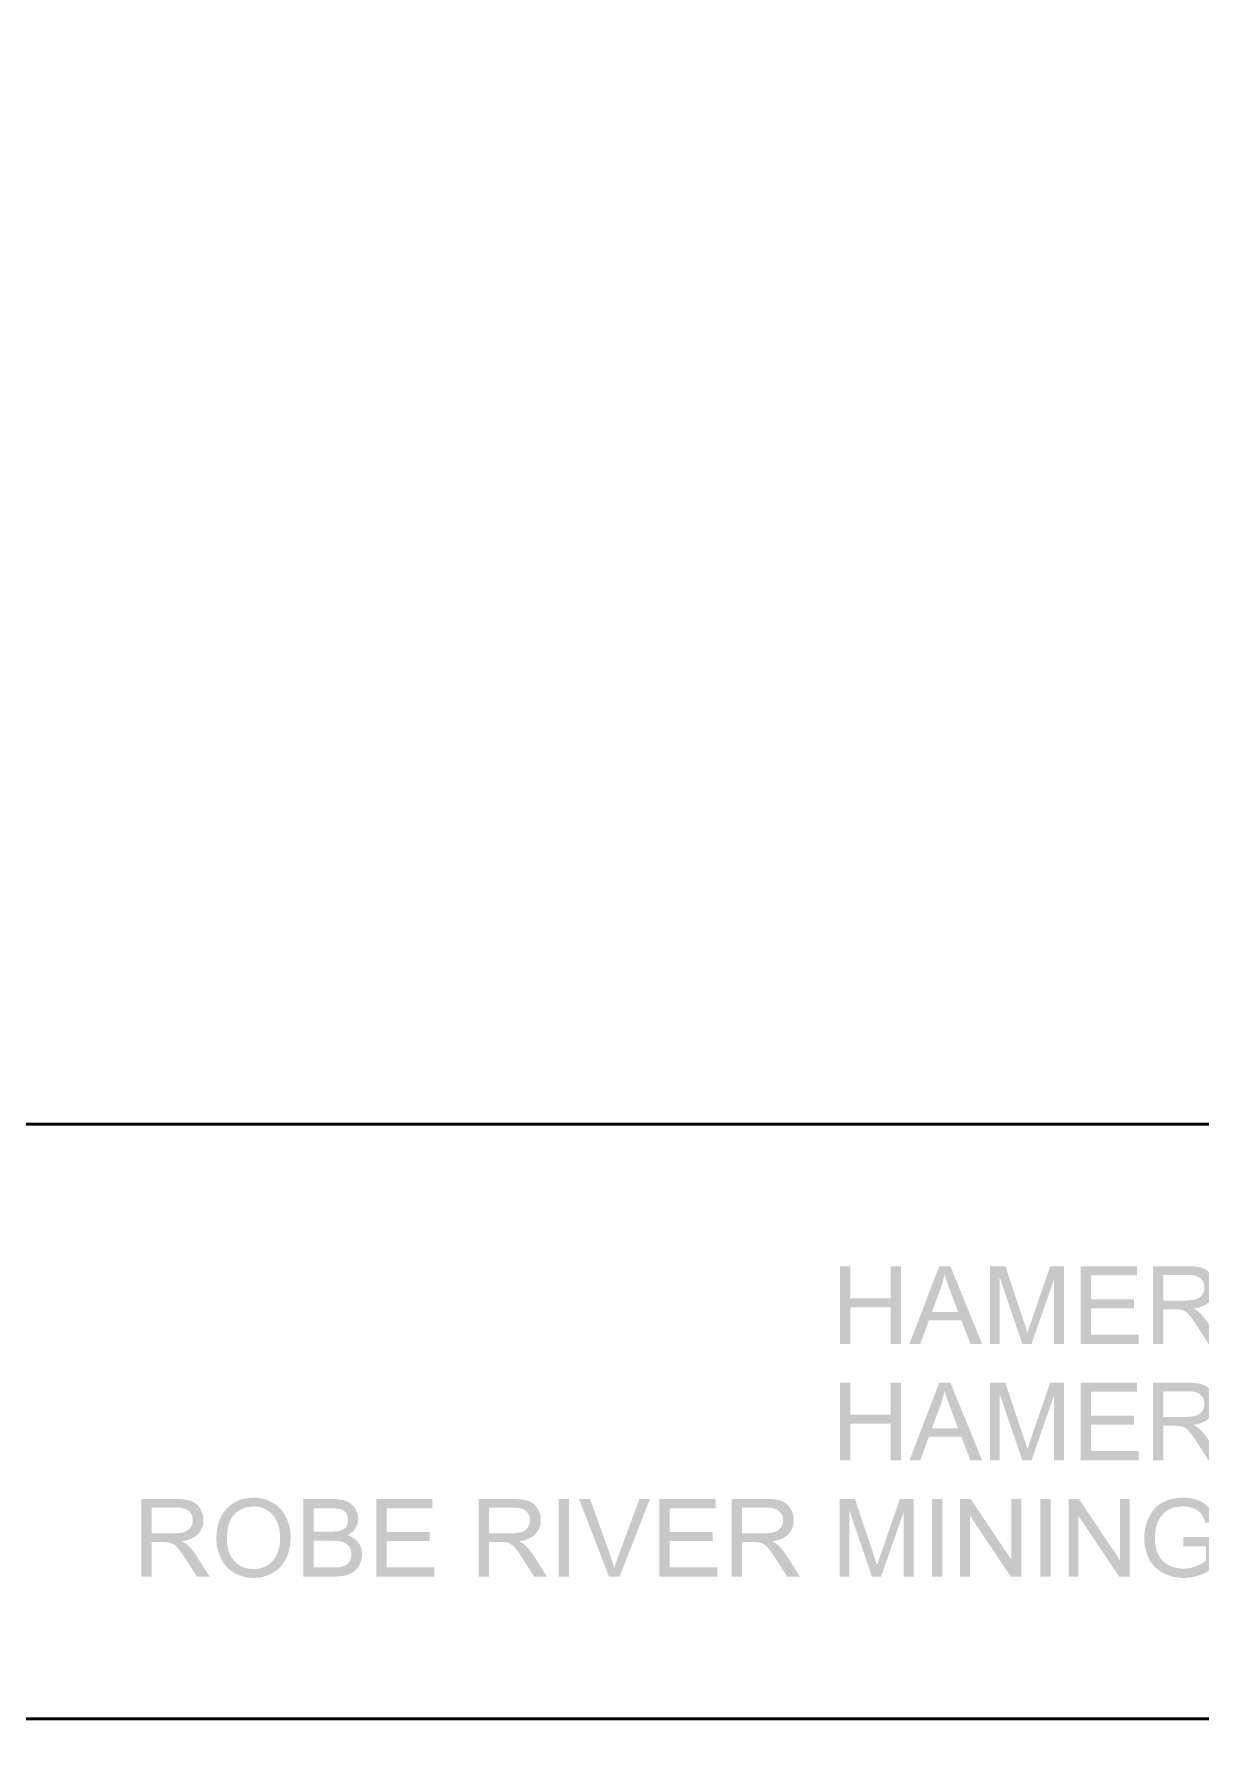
# Paper-space layout 'B1' of a CAD drawing. Header units: millimetres. Extents: x 0 to 1000, y 0 to 707.
# Drawn here: x 842.95 to 876.79, y 36.88 to 86.61 of the extents above; entities that cross this region are included whole.
import ezdxf
from ezdxf.enums import TextEntityAlignment as Align

# ---------------------------------------------------------------- set-up
doc = ezdxf.new("R2010")
doc.units = ezdxf.units.MM
doc.header["$MEASUREMENT"] = 0
doc.layers.add('G_Border', color=7, linetype='Continuous', lineweight=18)
doc.styles.add('Style-ISO3098B', font='ISO3098B.shx')

# ---------------------------------------------------------------- blocks, each defined once
blk = doc.blocks.new('*U4')
at = {"layer": 'G_Border', "linetype": 'Continuous', "lineweight": 25}
h = blk.add_hatch(color=230, dxfattribs=at)
edge = h.paths.add_edge_path()
edge.add_spline(control_points=[(-30.242, -0.126), (-30.127, -0.126), (-30.077, -0.137)], knot_values=[0, 0, 0, 1, 1, 1], degree=2, periodic=0)
edge.add_spline(control_points=[(-30.077, -0.137), (-30.008, -0.154), (-29.941, -0.197)], knot_values=[0, 0, 0, 1, 1, 1], degree=2, periodic=0)
edge.add_spline(control_points=[(-29.941, -0.197), (-29.874, -0.241), (-29.79, -0.348)], knot_values=[0, 0, 0, 1, 1, 1], degree=2, periodic=0)
edge.add_spline(control_points=[(-29.79, -0.348), (-29.705, -0.455), (-29.575, -0.658)], knot_values=[0, 0, 0, 1, 1, 1], degree=2, periodic=0)
edge.add_line((-29.575, -0.658), (-29.277, -1.126))
edge.add_line((-29.277, -1.126), (-28.905, -1.126))
edge.add_line((-28.905, -1.126), (-29.295, -0.514))
edge.add_spline(control_points=[(-29.295, -0.514), (-29.411, -0.334), (-29.541, -0.214)], knot_values=[0, 0, 0, 1, 1, 1], degree=2, periodic=0)
edge.add_spline(control_points=[(-29.541, -0.214), (-29.603, -0.159), (-29.721, -0.102)], knot_values=[0, 0, 0, 1, 1, 1], degree=2, periodic=0)
edge.add_spline(control_points=[(-29.721, -0.102), (-29.397, -0.058), (-29.242, 0.106)], knot_values=[0, 0, 0, 1, 1, 1], degree=2, periodic=0)
edge.add_spline(control_points=[(-29.242, 0.106), (-29.087, 0.27), (-29.087, 0.51)], knot_values=[0, 0, 0, 1, 1, 1], degree=2, periodic=0)
edge.add_spline(control_points=[(-29.087, 0.51), (-29.087, 0.696), (-29.181, 0.849)], knot_values=[0, 0, 0, 1, 1, 1], degree=2, periodic=0)
edge.add_spline(control_points=[(-29.181, 0.849), (-29.274, 1.003), (-29.431, 1.063)], knot_values=[0, 0, 0, 1, 1, 1], degree=2, periodic=0)
edge.add_spline(control_points=[(-29.431, 1.063), (-29.587, 1.124), (-29.888, 1.124)], knot_values=[0, 0, 0, 1, 1, 1], degree=2, periodic=0)
edge.add_line((-29.888, 1.124), (-30.886, 1.124))
edge.add_line((-30.886, 1.124), (-30.886, -1.126))
edge.add_line((-30.886, -1.126), (-30.588, -1.126))
edge.add_line((-30.588, -1.126), (-30.588, -0.126))
edge.add_line((-30.588, -0.126), (-30.242, -0.126))
edge = h.paths.add_edge_path(flags=16)
edge.add_spline(control_points=[(-29.876, 0.875), (-29.626, 0.875), (-29.51, 0.772)], knot_values=[0, 0, 0, 1, 1, 1], degree=2, periodic=0)
edge.add_spline(control_points=[(-29.51, 0.772), (-29.394, 0.669), (-29.394, 0.51)], knot_values=[0, 0, 0, 1, 1, 1], degree=2, periodic=0)
edge.add_spline(control_points=[(-29.394, 0.51), (-29.394, 0.401), (-29.454, 0.308)], knot_values=[0, 0, 0, 1, 1, 1], degree=2, periodic=0)
edge.add_spline(control_points=[(-29.454, 0.308), (-29.514, 0.215), (-29.629, 0.173)], knot_values=[0, 0, 0, 1, 1, 1], degree=2, periodic=0)
edge.add_spline(control_points=[(-29.629, 0.173), (-29.744, 0.131), (-29.948, 0.131)], knot_values=[0, 0, 0, 1, 1, 1], degree=2, periodic=0)
edge.add_line((-29.948, 0.131), (-30.588, 0.131))
edge.add_line((-30.588, 0.131), (-30.588, 0.875))
edge.add_line((-30.588, 0.875), (-29.876, 0.875))
h = blk.add_hatch(color=230, dxfattribs=at)
edge = h.paths.add_edge_path()
edge.add_spline(control_points=[(-28.71, -0.03), (-28.71, -0.326), (-28.581, -0.592)], knot_values=[0, 0, 0, 1, 1, 1], degree=2, periodic=0)
edge.add_spline(control_points=[(-28.581, -0.592), (-28.452, -0.857), (-28.202, -1.011)], knot_values=[0, 0, 0, 1, 1, 1], degree=2, periodic=0)
edge.add_spline(control_points=[(-28.202, -1.011), (-27.951, -1.164), (-27.634, -1.164)], knot_values=[0, 0, 0, 1, 1, 1], degree=2, periodic=0)
edge.add_spline(control_points=[(-27.634, -1.164), (-27.34, -1.164), (-27.087, -1.025)], knot_values=[0, 0, 0, 1, 1, 1], degree=2, periodic=0)
edge.add_spline(control_points=[(-27.087, -1.025), (-26.834, -0.886), (-26.696, -0.616)], knot_values=[0, 0, 0, 1, 1, 1], degree=2, periodic=0)
edge.add_spline(control_points=[(-26.696, -0.616), (-26.558, -0.346), (-26.558, -0.004)], knot_values=[0, 0, 0, 1, 1, 1], degree=2, periodic=0)
edge.add_spline(control_points=[(-26.558, -0.004), (-26.558, 0.333), (-26.689, 0.599)], knot_values=[0, 0, 0, 1, 1, 1], degree=2, periodic=0)
edge.add_spline(control_points=[(-26.689, 0.599), (-26.82, 0.866), (-27.07, 1.014)], knot_values=[0, 0, 0, 1, 1, 1], degree=2, periodic=0)
edge.add_spline(control_points=[(-27.07, 1.014), (-27.32, 1.163), (-27.632, 1.163)], knot_values=[0, 0, 0, 1, 1, 1], degree=2, periodic=0)
edge.add_spline(control_points=[(-27.632, 1.163), (-28.108, 1.163), (-28.409, 0.846)], knot_values=[0, 0, 0, 1, 1, 1], degree=2, periodic=0)
edge.add_spline(control_points=[(-28.409, 0.846), (-28.71, 0.53), (-28.71, -0.03)], knot_values=[0, 0, 0, 1, 1, 1], degree=2, periodic=0)
edge = h.paths.add_edge_path(flags=16)
edge.add_spline(control_points=[(-28.403, -0.034), (-28.403, 0.474), (-28.175, 0.691)], knot_values=[0, 0, 0, 1, 1, 1], degree=2, periodic=0)
edge.add_spline(control_points=[(-28.175, 0.691), (-27.947, 0.908), (-27.631, 0.908)], knot_values=[0, 0, 0, 1, 1, 1], degree=2, periodic=0)
edge.add_spline(control_points=[(-27.631, 0.908), (-27.408, 0.908), (-27.229, 0.795)], knot_values=[0, 0, 0, 1, 1, 1], degree=2, periodic=0)
edge.add_spline(control_points=[(-27.229, 0.795), (-27.05, 0.682), (-26.957, 0.477)], knot_values=[0, 0, 0, 1, 1, 1], degree=2, periodic=0)
edge.add_spline(control_points=[(-26.957, 0.477), (-26.864, 0.273), (-26.864, -0.002)], knot_values=[0, 0, 0, 1, 1, 1], degree=2, periodic=0)
edge.add_spline(control_points=[(-26.864, -0.002), (-26.864, -0.436), (-27.082, -0.672)], knot_values=[0, 0, 0, 1, 1, 1], degree=2, periodic=0)
edge.add_spline(control_points=[(-27.082, -0.672), (-27.299, -0.908), (-27.635, -0.908)], knot_values=[0, 0, 0, 1, 1, 1], degree=2, periodic=0)
edge.add_spline(control_points=[(-27.635, -0.908), (-27.965, -0.908), (-28.184, -0.675)], knot_values=[0, 0, 0, 1, 1, 1], degree=2, periodic=0)
edge.add_spline(control_points=[(-28.184, -0.675), (-28.403, -0.441), (-28.403, -0.034)], knot_values=[0, 0, 0, 1, 1, 1], degree=2, periodic=0)
h = blk.add_hatch(color=230, dxfattribs=at)
edge = h.paths.add_edge_path()
edge.add_spline(control_points=[(-25.329, -1.126), (-25.114, -1.126), (-24.966, -1.089)], knot_values=[0, 0, 0, 1, 1, 1], degree=2, periodic=0)
edge.add_spline(control_points=[(-24.966, -1.089), (-24.818, -1.051), (-24.719, -0.977)], knot_values=[0, 0, 0, 1, 1, 1], degree=2, periodic=0)
edge.add_spline(control_points=[(-24.719, -0.977), (-24.621, -0.904), (-24.554, -0.768)], knot_values=[0, 0, 0, 1, 1, 1], degree=2, periodic=0)
edge.add_spline(control_points=[(-24.554, -0.768), (-24.488, -0.632), (-24.488, -0.474)], knot_values=[0, 0, 0, 1, 1, 1], degree=2, periodic=0)
edge.add_spline(control_points=[(-24.488, -0.474), (-24.488, -0.278), (-24.598, -0.133)], knot_values=[0, 0, 0, 1, 1, 1], degree=2, periodic=0)
edge.add_spline(control_points=[(-24.598, -0.133), (-24.707, 0.011), (-24.912, 0.071)], knot_values=[0, 0, 0, 1, 1, 1], degree=2, periodic=0)
edge.add_spline(control_points=[(-24.912, 0.071), (-24.754, 0.149), (-24.676, 0.276)], knot_values=[0, 0, 0, 1, 1, 1], degree=2, periodic=0)
edge.add_spline(control_points=[(-24.676, 0.276), (-24.597, 0.404), (-24.597, 0.548)], knot_values=[0, 0, 0, 1, 1, 1], degree=2, periodic=0)
edge.add_spline(control_points=[(-24.597, 0.548), (-24.597, 0.703), (-24.686, 0.845)], knot_values=[0, 0, 0, 1, 1, 1], degree=2, periodic=0)
edge.add_spline(control_points=[(-24.686, 0.845), (-24.774, 0.987), (-24.93, 1.055)], knot_values=[0, 0, 0, 1, 1, 1], degree=2, periodic=0)
edge.add_spline(control_points=[(-24.93, 1.055), (-25.085, 1.124), (-25.343, 1.124)], knot_values=[0, 0, 0, 1, 1, 1], degree=2, periodic=0)
edge.add_line((-25.343, 1.124), (-26.187, 1.124))
edge.add_line((-26.187, 1.124), (-26.187, -1.126))
edge.add_line((-26.187, -1.126), (-25.329, -1.126))
edge = h.paths.add_edge_path(flags=16)
edge.add_spline(control_points=[(-25.439, 0.858), (-25.197, 0.858), (-25.098, 0.827)], knot_values=[0, 0, 0, 1, 1, 1], degree=2, periodic=0)
edge.add_spline(control_points=[(-25.098, 0.827), (-24.998, 0.795), (-24.944, 0.71)], knot_values=[0, 0, 0, 1, 1, 1], degree=2, periodic=0)
edge.add_spline(control_points=[(-24.944, 0.71), (-24.891, 0.625), (-24.891, 0.513)], knot_values=[0, 0, 0, 1, 1, 1], degree=2, periodic=0)
edge.add_spline(control_points=[(-24.891, 0.513), (-24.891, 0.395), (-24.948, 0.317)], knot_values=[0, 0, 0, 1, 1, 1], degree=2, periodic=0)
edge.add_spline(control_points=[(-24.948, 0.317), (-25.006, 0.239), (-25.119, 0.205)], knot_values=[0, 0, 0, 1, 1, 1], degree=2, periodic=0)
edge.add_spline(control_points=[(-25.119, 0.205), (-25.205, 0.179), (-25.403, 0.179)], knot_values=[0, 0, 0, 1, 1, 1], degree=2, periodic=0)
edge.add_line((-25.403, 0.179), (-25.889, 0.179))
edge.add_line((-25.889, 0.179), (-25.889, 0.858))
edge.add_line((-25.889, 0.858), (-25.439, 0.858))
edge = h.paths.add_edge_path(flags=16)
edge.add_spline(control_points=[(-25.369, -0.087), (-25.154, -0.087), (-25.04, -0.125)], knot_values=[0, 0, 0, 1, 1, 1], degree=2, periodic=0)
edge.add_spline(control_points=[(-25.04, -0.125), (-24.926, -0.162), (-24.86, -0.255)], knot_values=[0, 0, 0, 1, 1, 1], degree=2, periodic=0)
edge.add_spline(control_points=[(-24.86, -0.255), (-24.795, -0.348), (-24.795, -0.474)], knot_values=[0, 0, 0, 1, 1, 1], degree=2, periodic=0)
edge.add_spline(control_points=[(-24.795, -0.474), (-24.795, -0.581), (-24.839, -0.663)], knot_values=[0, 0, 0, 1, 1, 1], degree=2, periodic=0)
edge.add_spline(control_points=[(-24.839, -0.663), (-24.884, -0.745), (-24.953, -0.788)], knot_values=[0, 0, 0, 1, 1, 1], degree=2, periodic=0)
edge.add_spline(control_points=[(-24.953, -0.788), (-25.022, -0.831), (-25.125, -0.85)], knot_values=[0, 0, 0, 1, 1, 1], degree=2, periodic=0)
edge.add_spline(control_points=[(-25.125, -0.85), (-25.183, -0.86), (-25.328, -0.86)], knot_values=[0, 0, 0, 1, 1, 1], degree=2, periodic=0)
edge.add_line((-25.328, -0.86), (-25.889, -0.86))
edge.add_line((-25.889, -0.86), (-25.889, -0.087))
edge.add_line((-25.889, -0.087), (-25.369, -0.087))
at = {"layer": 'G_Border', "linetype": 'Continuous', "lineweight": 25, "extrusion": (0, 0, -1)}
for points in [[(22.39, -1.126), (22.39, -0.86), (23.772, -0.86), (23.772, -0.096), (22.526, -0.096), (22.526, 0.17), (23.772, 0.17), (23.772, 0.858), (22.442, 0.858), (22.442, 1.124), (24.071, 1.124), (24.071, -1.126)], [(14.179, -1.126), (14.179, -0.86), (15.561, -0.86), (15.561, -0.096), (14.315, -0.096), (14.315, 0.17), (15.561, 0.17), (15.561, 0.858), (14.231, 0.858), (14.231, 1.124), (15.86, 1.124), (15.86, -1.126)], [(5.363, -1.126), (5.363, 1.124), (5.647, 1.124), (5.647, -0.643), (6.831, 1.124), (7.136, 1.124), (7.136, -1.126), (6.851, -1.126), (6.851, 0.641), (5.667, -1.126)], [(2.219, -1.126), (2.219, 1.124), (2.504, 1.124), (2.504, -0.643), (3.688, 1.124), (3.992, 1.124), (3.992, -1.126), (3.708, -1.126), (3.708, 0.641), (2.524, -1.126)]]:
    blk.add_hatch(color=230, dxfattribs=at).paths.add_polyline_path(points)
at = {"layer": 'G_Border', "linetype": 'Continuous', "lineweight": 25}
h = blk.add_hatch(color=230, dxfattribs=at)
edge = h.paths.add_edge_path()
edge.add_spline(control_points=[(-20.459, -0.126), (-20.344, -0.126), (-20.293, -0.137)], knot_values=[0, 0, 0, 1, 1, 1], degree=2, periodic=0)
edge.add_spline(control_points=[(-20.293, -0.137), (-20.224, -0.154), (-20.157, -0.197)], knot_values=[0, 0, 0, 1, 1, 1], degree=2, periodic=0)
edge.add_spline(control_points=[(-20.157, -0.197), (-20.09, -0.241), (-20.006, -0.348)], knot_values=[0, 0, 0, 1, 1, 1], degree=2, periodic=0)
edge.add_spline(control_points=[(-20.006, -0.348), (-19.922, -0.455), (-19.791, -0.658)], knot_values=[0, 0, 0, 1, 1, 1], degree=2, periodic=0)
edge.add_line((-19.791, -0.658), (-19.494, -1.126))
edge.add_line((-19.494, -1.126), (-19.122, -1.126))
edge.add_line((-19.122, -1.126), (-19.511, -0.514))
edge.add_spline(control_points=[(-19.511, -0.514), (-19.627, -0.334), (-19.757, -0.214)], knot_values=[0, 0, 0, 1, 1, 1], degree=2, periodic=0)
edge.add_spline(control_points=[(-19.757, -0.214), (-19.819, -0.159), (-19.937, -0.102)], knot_values=[0, 0, 0, 1, 1, 1], degree=2, periodic=0)
edge.add_spline(control_points=[(-19.937, -0.102), (-19.613, -0.058), (-19.458, 0.106)], knot_values=[0, 0, 0, 1, 1, 1], degree=2, periodic=0)
edge.add_spline(control_points=[(-19.458, 0.106), (-19.303, 0.27), (-19.303, 0.51)], knot_values=[0, 0, 0, 1, 1, 1], degree=2, periodic=0)
edge.add_spline(control_points=[(-19.303, 0.51), (-19.303, 0.696), (-19.397, 0.849)], knot_values=[0, 0, 0, 1, 1, 1], degree=2, periodic=0)
edge.add_spline(control_points=[(-19.397, 0.849), (-19.491, 1.003), (-19.647, 1.063)], knot_values=[0, 0, 0, 1, 1, 1], degree=2, periodic=0)
edge.add_spline(control_points=[(-19.647, 1.063), (-19.804, 1.124), (-20.104, 1.124)], knot_values=[0, 0, 0, 1, 1, 1], degree=2, periodic=0)
edge.add_line((-20.104, 1.124), (-21.102, 1.124))
edge.add_line((-21.102, 1.124), (-21.102, -1.126))
edge.add_line((-21.102, -1.126), (-20.804, -1.126))
edge.add_line((-20.804, -1.126), (-20.804, -0.126))
edge.add_line((-20.804, -0.126), (-20.459, -0.126))
edge = h.paths.add_edge_path(flags=16)
edge.add_spline(control_points=[(-20.092, 0.875), (-19.842, 0.875), (-19.726, 0.772)], knot_values=[0, 0, 0, 1, 1, 1], degree=2, periodic=0)
edge.add_spline(control_points=[(-19.726, 0.772), (-19.61, 0.669), (-19.61, 0.51)], knot_values=[0, 0, 0, 1, 1, 1], degree=2, periodic=0)
edge.add_spline(control_points=[(-19.61, 0.51), (-19.61, 0.401), (-19.67, 0.308)], knot_values=[0, 0, 0, 1, 1, 1], degree=2, periodic=0)
edge.add_spline(control_points=[(-19.67, 0.308), (-19.73, 0.215), (-19.845, 0.173)], knot_values=[0, 0, 0, 1, 1, 1], degree=2, periodic=0)
edge.add_spline(control_points=[(-19.845, 0.173), (-19.96, 0.131), (-20.164, 0.131)], knot_values=[0, 0, 0, 1, 1, 1], degree=2, periodic=0)
edge.add_line((-20.164, 0.131), (-20.804, 0.131))
edge.add_line((-20.804, 0.131), (-20.804, 0.875))
edge.add_line((-20.804, 0.875), (-20.092, 0.875))
h = blk.add_hatch(color=230, dxfattribs=at)
edge = h.paths.add_edge_path()
edge.add_line((-17.323, -1.126), (-17.016, -1.126))
edge.add_line((-17.016, -1.126), (-16.134, 1.124))
edge.add_line((-16.134, 1.124), (-16.438, 1.124))
edge.add_line((-16.438, 1.124), (-17.046, -0.51))
edge.add_spline(control_points=[(-17.046, -0.51), (-17.115, -0.694), (-17.167, -0.878)], knot_values=[0, 0, 0, 1, 1, 1], degree=2, periodic=0)
edge.add_spline(control_points=[(-17.167, -0.878), (-17.215, -0.707), (-17.285, -0.51)], knot_values=[0, 0, 0, 1, 1, 1], degree=2, periodic=0)
edge.add_line((-17.285, -0.51), (-17.87, 1.124))
edge.add_line((-17.87, 1.124), (-18.192, 1.124))
edge.add_line((-18.192, 1.124), (-17.323, -1.126))
h = blk.add_hatch(color=230, dxfattribs=at)
edge = h.paths.add_edge_path()
edge.add_spline(control_points=[(-13.12, -0.126), (-13.005, -0.126), (-12.955, -0.137)], knot_values=[0, 0, 0, 1, 1, 1], degree=2, periodic=0)
edge.add_spline(control_points=[(-12.955, -0.137), (-12.886, -0.154), (-12.819, -0.197)], knot_values=[0, 0, 0, 1, 1, 1], degree=2, periodic=0)
edge.add_spline(control_points=[(-12.819, -0.197), (-12.752, -0.241), (-12.668, -0.348)], knot_values=[0, 0, 0, 1, 1, 1], degree=2, periodic=0)
edge.add_spline(control_points=[(-12.668, -0.348), (-12.583, -0.455), (-12.453, -0.658)], knot_values=[0, 0, 0, 1, 1, 1], degree=2, periodic=0)
edge.add_line((-12.453, -0.658), (-12.155, -1.126))
edge.add_line((-12.155, -1.126), (-11.783, -1.126))
edge.add_line((-11.783, -1.126), (-12.173, -0.514))
edge.add_spline(control_points=[(-12.173, -0.514), (-12.289, -0.334), (-12.419, -0.214)], knot_values=[0, 0, 0, 1, 1, 1], degree=2, periodic=0)
edge.add_spline(control_points=[(-12.419, -0.214), (-12.481, -0.159), (-12.599, -0.102)], knot_values=[0, 0, 0, 1, 1, 1], degree=2, periodic=0)
edge.add_spline(control_points=[(-12.599, -0.102), (-12.275, -0.058), (-12.12, 0.106)], knot_values=[0, 0, 0, 1, 1, 1], degree=2, periodic=0)
edge.add_spline(control_points=[(-12.12, 0.106), (-11.965, 0.27), (-11.965, 0.51)], knot_values=[0, 0, 0, 1, 1, 1], degree=2, periodic=0)
edge.add_spline(control_points=[(-11.965, 0.51), (-11.965, 0.696), (-12.059, 0.849)], knot_values=[0, 0, 0, 1, 1, 1], degree=2, periodic=0)
edge.add_spline(control_points=[(-12.059, 0.849), (-12.152, 1.003), (-12.309, 1.063)], knot_values=[0, 0, 0, 1, 1, 1], degree=2, periodic=0)
edge.add_spline(control_points=[(-12.309, 1.063), (-12.465, 1.124), (-12.766, 1.124)], knot_values=[0, 0, 0, 1, 1, 1], degree=2, periodic=0)
edge.add_line((-12.766, 1.124), (-13.764, 1.124))
edge.add_line((-13.764, 1.124), (-13.764, -1.126))
edge.add_line((-13.764, -1.126), (-13.466, -1.126))
edge.add_line((-13.466, -1.126), (-13.466, -0.126))
edge.add_line((-13.466, -0.126), (-13.12, -0.126))
edge = h.paths.add_edge_path(flags=16)
edge.add_spline(control_points=[(-12.754, 0.875), (-12.504, 0.875), (-12.388, 0.772)], knot_values=[0, 0, 0, 1, 1, 1], degree=2, periodic=0)
edge.add_spline(control_points=[(-12.388, 0.772), (-12.272, 0.669), (-12.272, 0.51)], knot_values=[0, 0, 0, 1, 1, 1], degree=2, periodic=0)
edge.add_spline(control_points=[(-12.272, 0.51), (-12.272, 0.401), (-12.332, 0.308)], knot_values=[0, 0, 0, 1, 1, 1], degree=2, periodic=0)
edge.add_spline(control_points=[(-12.332, 0.308), (-12.392, 0.215), (-12.507, 0.173)], knot_values=[0, 0, 0, 1, 1, 1], degree=2, periodic=0)
edge.add_spline(control_points=[(-12.507, 0.173), (-12.622, 0.131), (-12.826, 0.131)], knot_values=[0, 0, 0, 1, 1, 1], degree=2, periodic=0)
edge.add_line((-12.826, 0.131), (-13.466, 0.131))
edge.add_line((-13.466, 0.131), (-13.466, 0.875))
edge.add_line((-13.466, 0.875), (-12.754, 0.875))
h = blk.add_hatch(color=230, dxfattribs=at)
edge = h.paths.add_edge_path()
edge.add_line((-10.634, -1.126), (-10.348, -1.126))
edge.add_line((-10.348, -1.126), (-10.348, 0.789))
edge.add_line((-10.348, 0.789), (-9.697, -1.126))
edge.add_line((-9.697, -1.126), (-9.428, -1.126))
edge.add_line((-9.428, -1.126), (-8.772, 0.757))
edge.add_line((-8.772, 0.757), (-8.772, -1.126))
edge.add_line((-8.772, -1.126), (-8.485, -1.126))
edge.add_line((-8.485, -1.126), (-8.485, 1.124))
edge.add_line((-8.485, 1.124), (-8.886, 1.124))
edge.add_line((-8.886, 1.124), (-9.426, -0.442))
edge.add_spline(control_points=[(-9.426, -0.442), (-9.508, -0.68), (-9.546, -0.803)], knot_values=[0, 0, 0, 1, 1, 1], degree=2, periodic=0)
edge.add_spline(control_points=[(-9.546, -0.803), (-9.58, -0.692), (-9.654, -0.469)], knot_values=[0, 0, 0, 1, 1, 1], degree=2, periodic=0)
edge.add_line((-9.654, -0.469), (-10.187, 1.124))
edge.add_line((-10.187, 1.124), (-10.634, 1.124))
edge.add_line((-10.634, 1.124), (-10.634, -1.126))
h = blk.add_hatch(color=230, dxfattribs=at)
edge = h.paths.add_edge_path()
edge.add_line((-0.665, -0.245), (-0.005, -0.245))
edge.add_line((-0.005, -0.245), (-0.005, -0.662))
edge.add_spline(control_points=[(-0.005, -0.662), (-0.1, -0.746), (-0.284, -0.821)], knot_values=[0, 0, 0, 1, 1, 1], degree=2, periodic=0)
edge.add_spline(control_points=[(-0.284, -0.821), (-0.468, -0.895), (-0.662, -0.895)], knot_values=[0, 0, 0, 1, 1, 1], degree=2, periodic=0)
edge.add_spline(control_points=[(-0.662, -0.895), (-0.884, -0.895), (-1.082, -0.797)], knot_values=[0, 0, 0, 1, 1, 1], degree=2, periodic=0)
edge.add_spline(control_points=[(-1.082, -0.797), (-1.28, -0.698), (-1.383, -0.496)], knot_values=[0, 0, 0, 1, 1, 1], degree=2, periodic=0)
edge.add_spline(control_points=[(-1.383, -0.496), (-1.487, -0.293), (-1.487, 0.007)], knot_values=[0, 0, 0, 1, 1, 1], degree=2, periodic=0)
edge.add_spline(control_points=[(-1.487, 0.007), (-1.487, 0.251), (-1.401, 0.46)], knot_values=[0, 0, 0, 1, 1, 1], degree=2, periodic=0)
edge.add_spline(control_points=[(-1.401, 0.46), (-1.35, 0.581), (-1.259, 0.682)], knot_values=[0, 0, 0, 1, 1, 1], degree=2, periodic=0)
edge.add_spline(control_points=[(-1.259, 0.682), (-1.168, 0.783), (-1.019, 0.846)], knot_values=[0, 0, 0, 1, 1, 1], degree=2, periodic=0)
edge.add_spline(control_points=[(-1.019, 0.846), (-0.87, 0.908), (-0.666, 0.908)], knot_values=[0, 0, 0, 1, 1, 1], degree=2, periodic=0)
edge.add_spline(control_points=[(-0.666, 0.908), (-0.496, 0.908), (-0.356, 0.849)], knot_values=[0, 0, 0, 1, 1, 1], degree=2, periodic=0)
edge.add_spline(control_points=[(-0.356, 0.849), (-0.217, 0.789), (-0.142, 0.691)], knot_values=[0, 0, 0, 1, 1, 1], degree=2, periodic=0)
edge.add_spline(control_points=[(-0.142, 0.691), (-0.066, 0.593), (-0.016, 0.421)], knot_values=[0, 0, 0, 1, 1, 1], degree=2, periodic=0)
edge.add_line((-0.016, 0.421), (0.253, 0.494))
edge.add_spline(control_points=[(0.253, 0.494), (0.194, 0.722), (0.082, 0.863)], knot_values=[0, 0, 0, 1, 1, 1], degree=2, periodic=0)
edge.add_spline(control_points=[(0.082, 0.863), (-0.03, 1.005), (-0.227, 1.084)], knot_values=[0, 0, 0, 1, 1, 1], degree=2, periodic=0)
edge.add_spline(control_points=[(-0.227, 1.084), (-0.424, 1.163), (-0.668, 1.163)], knot_values=[0, 0, 0, 1, 1, 1], degree=2, periodic=0)
edge.add_spline(control_points=[(-0.668, 1.163), (-1.004, 1.163), (-1.261, 1.025)], knot_values=[0, 0, 0, 1, 1, 1], degree=2, periodic=0)
edge.add_spline(control_points=[(-1.261, 1.025), (-1.519, 0.887), (-1.656, 0.602)], knot_values=[0, 0, 0, 1, 1, 1], degree=2, periodic=0)
edge.add_spline(control_points=[(-1.656, 0.602), (-1.794, 0.317), (-1.794, -0.011)], knot_values=[0, 0, 0, 1, 1, 1], degree=2, periodic=0)
edge.add_spline(control_points=[(-1.794, -0.011), (-1.794, -0.343), (-1.656, -0.611)], knot_values=[0, 0, 0, 1, 1, 1], degree=2, periodic=0)
edge.add_spline(control_points=[(-1.656, -0.611), (-1.518, -0.88), (-1.247, -1.022)], knot_values=[0, 0, 0, 1, 1, 1], degree=2, periodic=0)
edge.add_spline(control_points=[(-1.247, -1.022), (-0.976, -1.164), (-0.645, -1.164)], knot_values=[0, 0, 0, 1, 1, 1], degree=2, periodic=0)
edge.add_spline(control_points=[(-0.645, -1.164), (-0.399, -1.164), (-0.166, -1.076)], knot_values=[0, 0, 0, 1, 1, 1], degree=2, periodic=0)
edge.add_spline(control_points=[(-0.166, -1.076), (0.067, -0.988), (0.286, -0.813)], knot_values=[0, 0, 0, 1, 1, 1], degree=2, periodic=0)
edge.add_line((0.286, -0.813), (0.286, 0.021))
edge.add_line((0.286, 0.021), (-0.665, 0.021))
edge.add_line((-0.665, 0.021), (-0.665, -0.245))
at = {"layer": 'G_Border', "color": 230, "linetype": 'Continuous', "lineweight": 25, "extrusion": (0, 0, -1)}
for points in [[(18.785, -1.126), (18.487, -1.126), (18.785, 1.124), (18.487, 1.124)], [(7.956, -1.126), (7.657, -1.126), (7.956, 1.124), (7.657, 1.124)], [(4.812, -1.126), (4.514, -1.126), (4.812, 1.124), (4.514, 1.124)]]:
    blk.add_solid(points, dxfattribs=at)
blk = doc.blocks.new('*U5')
at = {"layer": 'G_Border', "linetype": 'Continuous', "lineweight": 25, "extrusion": (0, 0, -1)}
for points in [[(18.989, -1.126), (18.989, 1.124), (19.288, 1.124), (19.288, 0.199), (20.454, 0.199), (20.454, 1.124), (20.752, 1.124), (20.752, -1.126), (20.454, -1.126), (20.454, -0.066), (19.288, -0.066), (19.288, -1.126)], [(12.09, -1.126), (12.09, -0.86), (13.472, -0.86), (13.472, -0.096), (12.226, -0.096), (12.226, 0.17), (13.472, 0.17), (13.472, 0.858), (12.142, 0.858), (12.142, 1.124), (13.771, 1.124), (13.771, -1.126)]]:
    blk.add_hatch(color=230, dxfattribs=at).paths.add_polyline_path(points)
h = blk.add_hatch(color=230, dxfattribs=at)
h.paths.add_polyline_path([(16.633, -1.126), (17.552, 1.124), (17.875, 1.124), (18.739, -1.126), (18.423, -1.126), (18.177, -0.445), (17.233, -0.445), (16.973, -1.126)])
edge = h.paths.add_edge_path(flags=16)
edge.add_spline(control_points=[(17.563, 0.421), (17.668, 0.706), (17.721, 0.887)], knot_values=[0, 0, 0, 1, 1, 1], degree=2, periodic=0)
edge.add_spline(control_points=[(17.721, 0.887), (17.766, 0.671), (17.842, 0.457)], knot_values=[0, 0, 0, 1, 1, 1], degree=2, periodic=0)
edge.add_line((17.842, 0.457), (18.091, -0.204))
edge.add_line((18.091, -0.204), (17.327, -0.204))
edge.add_line((17.327, -0.204), (17.563, 0.421))
at = {"layer": 'G_Border', "linetype": 'Continuous', "lineweight": 25}
h = blk.add_hatch(color=230, dxfattribs=at)
edge = h.paths.add_edge_path()
edge.add_line((-16.405, -1.126), (-16.119, -1.126))
edge.add_line((-16.119, -1.126), (-16.119, 0.789))
edge.add_line((-16.119, 0.789), (-15.467, -1.126))
edge.add_line((-15.467, -1.126), (-15.199, -1.126))
edge.add_line((-15.199, -1.126), (-14.543, 0.757))
edge.add_line((-14.543, 0.757), (-14.543, -1.126))
edge.add_line((-14.543, -1.126), (-14.256, -1.126))
edge.add_line((-14.256, -1.126), (-14.256, 1.124))
edge.add_line((-14.256, 1.124), (-14.656, 1.124))
edge.add_line((-14.656, 1.124), (-15.197, -0.442))
edge.add_spline(control_points=[(-15.197, -0.442), (-15.278, -0.68), (-15.317, -0.803)], knot_values=[0, 0, 0, 1, 1, 1], degree=2, periodic=0)
edge.add_spline(control_points=[(-15.317, -0.803), (-15.351, -0.692), (-15.424, -0.469)], knot_values=[0, 0, 0, 1, 1, 1], degree=2, periodic=0)
edge.add_line((-15.424, -0.469), (-15.957, 1.124))
edge.add_line((-15.957, 1.124), (-16.405, 1.124))
edge.add_line((-16.405, 1.124), (-16.405, -1.126))
h = blk.add_hatch(color=230, dxfattribs=at)
edge = h.paths.add_edge_path()
edge.add_spline(control_points=[(-11.032, -0.126), (-10.916, -0.126), (-10.866, -0.137)], knot_values=[0, 0, 0, 1, 1, 1], degree=2, periodic=0)
edge.add_spline(control_points=[(-10.866, -0.137), (-10.797, -0.154), (-10.73, -0.197)], knot_values=[0, 0, 0, 1, 1, 1], degree=2, periodic=0)
edge.add_spline(control_points=[(-10.73, -0.197), (-10.663, -0.241), (-10.579, -0.348)], knot_values=[0, 0, 0, 1, 1, 1], degree=2, periodic=0)
edge.add_spline(control_points=[(-10.579, -0.348), (-10.495, -0.455), (-10.364, -0.658)], knot_values=[0, 0, 0, 1, 1, 1], degree=2, periodic=0)
edge.add_line((-10.364, -0.658), (-10.066, -1.126))
edge.add_line((-10.066, -1.126), (-9.694, -1.126))
edge.add_line((-9.694, -1.126), (-10.084, -0.514))
edge.add_spline(control_points=[(-10.084, -0.514), (-10.2, -0.334), (-10.33, -0.214)], knot_values=[0, 0, 0, 1, 1, 1], degree=2, periodic=0)
edge.add_spline(control_points=[(-10.33, -0.214), (-10.392, -0.159), (-10.51, -0.102)], knot_values=[0, 0, 0, 1, 1, 1], degree=2, periodic=0)
edge.add_spline(control_points=[(-10.51, -0.102), (-10.186, -0.058), (-10.031, 0.106)], knot_values=[0, 0, 0, 1, 1, 1], degree=2, periodic=0)
edge.add_spline(control_points=[(-10.031, 0.106), (-9.876, 0.27), (-9.876, 0.51)], knot_values=[0, 0, 0, 1, 1, 1], degree=2, periodic=0)
edge.add_spline(control_points=[(-9.876, 0.51), (-9.876, 0.696), (-9.97, 0.849)], knot_values=[0, 0, 0, 1, 1, 1], degree=2, periodic=0)
edge.add_spline(control_points=[(-9.97, 0.849), (-10.063, 1.003), (-10.22, 1.063)], knot_values=[0, 0, 0, 1, 1, 1], degree=2, periodic=0)
edge.add_spline(control_points=[(-10.22, 1.063), (-10.376, 1.124), (-10.677, 1.124)], knot_values=[0, 0, 0, 1, 1, 1], degree=2, periodic=0)
edge.add_line((-10.677, 1.124), (-11.675, 1.124))
edge.add_line((-11.675, 1.124), (-11.675, -1.126))
edge.add_line((-11.675, -1.126), (-11.377, -1.126))
edge.add_line((-11.377, -1.126), (-11.377, -0.126))
edge.add_line((-11.377, -0.126), (-11.032, -0.126))
edge = h.paths.add_edge_path(flags=16)
edge.add_spline(control_points=[(-10.665, 0.875), (-10.415, 0.875), (-10.299, 0.772)], knot_values=[0, 0, 0, 1, 1, 1], degree=2, periodic=0)
edge.add_spline(control_points=[(-10.299, 0.772), (-10.183, 0.669), (-10.183, 0.51)], knot_values=[0, 0, 0, 1, 1, 1], degree=2, periodic=0)
edge.add_spline(control_points=[(-10.183, 0.51), (-10.183, 0.401), (-10.243, 0.308)], knot_values=[0, 0, 0, 1, 1, 1], degree=2, periodic=0)
edge.add_spline(control_points=[(-10.243, 0.308), (-10.303, 0.215), (-10.418, 0.173)], knot_values=[0, 0, 0, 1, 1, 1], degree=2, periodic=0)
edge.add_spline(control_points=[(-10.418, 0.173), (-10.533, 0.131), (-10.737, 0.131)], knot_values=[0, 0, 0, 1, 1, 1], degree=2, periodic=0)
edge.add_line((-10.737, 0.131), (-11.377, 0.131))
edge.add_line((-11.377, 0.131), (-11.377, 0.875))
edge.add_line((-11.377, 0.875), (-10.665, 0.875))
blk = doc.blocks.new('*U6')
at = {"layer": 'G_Border', "linetype": 'Continuous', "lineweight": 25, "extrusion": (0, 0, -1)}
for points in [[(18.99, -1.126), (18.99, 1.124), (19.288, 1.124), (19.288, 0.199), (20.454, 0.199), (20.454, 1.124), (20.753, 1.124), (20.753, -1.126), (20.454, -1.126), (20.454, -0.066), (19.288, -0.066), (19.288, -1.126)], [(12.091, -1.126), (12.091, -0.86), (13.473, -0.86), (13.473, -0.096), (12.226, -0.096), (12.226, 0.17), (13.473, 0.17), (13.473, 0.858), (12.142, 0.858), (12.142, 1.124), (13.771, 1.124), (13.771, -1.126)]]:
    blk.add_hatch(color=230, dxfattribs=at).paths.add_polyline_path(points)
h = blk.add_hatch(color=230, dxfattribs=at)
h.paths.add_polyline_path([(16.634, -1.126), (17.553, 1.124), (17.875, 1.124), (18.74, -1.126), (18.424, -1.126), (18.177, -0.445), (17.234, -0.445), (16.973, -1.126)])
edge = h.paths.add_edge_path(flags=16)
edge.add_spline(control_points=[(17.563, 0.421), (17.669, 0.706), (17.722, 0.887)], knot_values=[0, 0, 0, 1, 1, 1], degree=2, periodic=0)
edge.add_spline(control_points=[(17.722, 0.887), (17.766, 0.671), (17.842, 0.457)], knot_values=[0, 0, 0, 1, 1, 1], degree=2, periodic=0)
edge.add_line((17.842, 0.457), (18.091, -0.204))
edge.add_line((18.091, -0.204), (17.327, -0.204))
edge.add_line((17.327, -0.204), (17.563, 0.421))
at = {"layer": 'G_Border', "linetype": 'Continuous', "lineweight": 25}
h = blk.add_hatch(color=230, dxfattribs=at)
edge = h.paths.add_edge_path()
edge.add_line((-16.405, -1.126), (-16.119, -1.126))
edge.add_line((-16.119, -1.126), (-16.119, 0.789))
edge.add_line((-16.119, 0.789), (-15.468, -1.126))
edge.add_line((-15.468, -1.126), (-15.199, -1.126))
edge.add_line((-15.199, -1.126), (-14.543, 0.757))
edge.add_line((-14.543, 0.757), (-14.543, -1.126))
edge.add_line((-14.543, -1.126), (-14.257, -1.126))
edge.add_line((-14.257, -1.126), (-14.257, 1.124))
edge.add_line((-14.257, 1.124), (-14.657, 1.124))
edge.add_line((-14.657, 1.124), (-15.197, -0.442))
edge.add_spline(control_points=[(-15.197, -0.442), (-15.279, -0.68), (-15.317, -0.803)], knot_values=[0, 0, 0, 1, 1, 1], degree=2, periodic=0)
edge.add_spline(control_points=[(-15.317, -0.803), (-15.351, -0.692), (-15.425, -0.469)], knot_values=[0, 0, 0, 1, 1, 1], degree=2, periodic=0)
edge.add_line((-15.425, -0.469), (-15.958, 1.124))
edge.add_line((-15.958, 1.124), (-16.405, 1.124))
edge.add_line((-16.405, 1.124), (-16.405, -1.126))
h = blk.add_hatch(color=230, dxfattribs=at)
edge = h.paths.add_edge_path()
edge.add_spline(control_points=[(-11.032, -0.126), (-10.917, -0.126), (-10.866, -0.137)], knot_values=[0, 0, 0, 1, 1, 1], degree=2, periodic=0)
edge.add_spline(control_points=[(-10.866, -0.137), (-10.797, -0.154), (-10.73, -0.197)], knot_values=[0, 0, 0, 1, 1, 1], degree=2, periodic=0)
edge.add_spline(control_points=[(-10.73, -0.197), (-10.664, -0.241), (-10.579, -0.348)], knot_values=[0, 0, 0, 1, 1, 1], degree=2, periodic=0)
edge.add_spline(control_points=[(-10.579, -0.348), (-10.495, -0.455), (-10.365, -0.658)], knot_values=[0, 0, 0, 1, 1, 1], degree=2, periodic=0)
edge.add_line((-10.365, -0.658), (-10.067, -1.126))
edge.add_line((-10.067, -1.126), (-9.695, -1.126))
edge.add_line((-9.695, -1.126), (-10.084, -0.514))
edge.add_spline(control_points=[(-10.084, -0.514), (-10.2, -0.334), (-10.331, -0.214)], knot_values=[0, 0, 0, 1, 1, 1], degree=2, periodic=0)
edge.add_spline(control_points=[(-10.331, -0.214), (-10.392, -0.159), (-10.51, -0.102)], knot_values=[0, 0, 0, 1, 1, 1], degree=2, periodic=0)
edge.add_spline(control_points=[(-10.51, -0.102), (-10.187, -0.058), (-10.032, 0.106)], knot_values=[0, 0, 0, 1, 1, 1], degree=2, periodic=0)
edge.add_spline(control_points=[(-10.032, 0.106), (-9.877, 0.27), (-9.877, 0.51)], knot_values=[0, 0, 0, 1, 1, 1], degree=2, periodic=0)
edge.add_spline(control_points=[(-9.877, 0.51), (-9.877, 0.696), (-9.97, 0.849)], knot_values=[0, 0, 0, 1, 1, 1], degree=2, periodic=0)
edge.add_spline(control_points=[(-9.97, 0.849), (-10.064, 1.003), (-10.22, 1.063)], knot_values=[0, 0, 0, 1, 1, 1], degree=2, periodic=0)
edge.add_spline(control_points=[(-10.22, 1.063), (-10.377, 1.124), (-10.678, 1.124)], knot_values=[0, 0, 0, 1, 1, 1], degree=2, periodic=0)
edge.add_line((-10.678, 1.124), (-11.676, 1.124))
edge.add_line((-11.676, 1.124), (-11.676, -1.126))
edge.add_line((-11.676, -1.126), (-11.377, -1.126))
edge.add_line((-11.377, -1.126), (-11.377, -0.126))
edge.add_line((-11.377, -0.126), (-11.032, -0.126))
edge = h.paths.add_edge_path(flags=16)
edge.add_spline(control_points=[(-10.665, 0.875), (-10.415, 0.875), (-10.299, 0.772)], knot_values=[0, 0, 0, 1, 1, 1], degree=2, periodic=0)
edge.add_spline(control_points=[(-10.299, 0.772), (-10.184, 0.669), (-10.184, 0.51)], knot_values=[0, 0, 0, 1, 1, 1], degree=2, periodic=0)
edge.add_spline(control_points=[(-10.184, 0.51), (-10.184, 0.401), (-10.243, 0.308)], knot_values=[0, 0, 0, 1, 1, 1], degree=2, periodic=0)
edge.add_spline(control_points=[(-10.243, 0.308), (-10.303, 0.215), (-10.418, 0.173)], knot_values=[0, 0, 0, 1, 1, 1], degree=2, periodic=0)
edge.add_spline(control_points=[(-10.418, 0.173), (-10.533, 0.131), (-10.737, 0.131)], knot_values=[0, 0, 0, 1, 1, 1], degree=2, periodic=0)
edge.add_line((-10.737, 0.131), (-11.377, 0.131))
edge.add_line((-11.377, 0.131), (-11.377, 0.875))
edge.add_line((-11.377, 0.875), (-10.665, 0.875))
blk = doc.blocks.new('*U7')
at = {"layer": 'G_Border', "color": 230, "linetype": 'Continuous', "lineweight": 25, "xscale": 1.111111111111074, "yscale": 1.111111111111074, "zscale": 1.111111111111074}
for name, p in [('*U6', (11.26, 3.751)), ('*U5', (11.259, 0.001)), ('*U4', (0, -3.749))]:
    blk.add_blockref(name, p, dxfattribs=at)
blk = doc.blocks.new('RTB1')
at = {"layer": 'G_Border', "color": 30, "linetype": 'Continuous', "lineweight": 50}
for p, q in [((985, 55), (15, 55)), ((778.5, 37.75), (985, 37.75))]:
    blk.add_line(p, q, dxfattribs=at)
at = {"layer": 'G_Border', "color": 7, "linetype": 'Continuous', "lineweight": 18}
blk.add_3dface([(0, 0), (1000, 0), (1000, 707), (0, 707)], dxfattribs=at)
at = {"layer": 'G_Border', "color": 30, "linetype": 'Continuous', "lineweight": 50}
blk.add_3dface([(10, 10), (990, 10), (990, 697), (10, 697)], dxfattribs=at)
at = {"layer": 'G_Border', "color": 230, "linetype": 'Continuous', "lineweight": 25}
blk.add_3dface([(15, 15), (985, 15), (985, 692), (15, 692)], dxfattribs=at)
at = {"layer": 'G_Border', "color": 230, "linetype": 'Continuous', "lineweight": 25, "xscale": 0.900000000000022, "yscale": 0.900000000000022, "zscale": 0.900000000000022}
blk.add_blockref('*U7', (876.946, 46.376), dxfattribs=at)
at = {"layer": 'G_Border', "color": 7, "linetype": 'Continuous', "lineweight": 25, "style": 'Style-ISO3098B'}
for tag, height, p in [('110 Ref1', 2.5, (26.25, 53.75)), ('118 Ref9', 2.5, (167.501, 53.75)), ('026 Rev1', 2.5, (309.001, 53.75)), ('027 By1', 2.5, (316.751, 53.75)), ('028 Date1', 2.5, (326.751, 53.75)), ('029 Description1', 2.5, (344.751, 53.75)), ('030 Ckd1', 2.5, (459.751, 53.75)), ('031 App1', 2.5, (469.751, 53.75)), ('068 Rev8', 2.5, (485.001, 53.75)), ('069 By8', 2.5, (492.751, 53.75)), ('070 Date8', 2.5, (502.751, 53.75)), ('071 Description8', 2.5, (520.751, 53.75)), ('072 Ckd8', 2.5, (635.751, 53.75)), ('073 App8', 2.5, (645.751, 53.75)), ('009 Drawn', 2.5, (731.75, 53.75)), ('010 Drawn Date', 2.5, (761.75, 53.75)), ('111 Ref2', 2.5, (26.25, 48.75)), ('119 Ref10', 2.5, (167.501, 48.75)), ('032 Rev2', 2.5, (309.001, 48.75)), ('033 By2', 2.5, (316.751, 48.75)), ('034 Date2', 2.5, (326.751, 48.75)), ('035 Description2', 2.5, (344.751, 48.75)), ('036 Ckd2', 2.5, (459.751, 48.75)), ('037 App2', 2.5, (469.751, 48.75)), ('074 Rev9', 2.5, (485.001, 48.75)), ('075 By9', 2.5, (492.751, 48.75)), ('076 Date9', 2.5, (502.751, 48.75)), ('077 Description9', 2.5, (520.751, 48.75)), ('078 Ckd9', 2.5, (635.751, 48.75)), ('079 App9', 2.5, (645.751, 48.75)), ('011 Traced', 2.5, (731.75, 48.75)), ('012 Traced Date', 2.5, (761.75, 48.75)), ('112 Ref3', 2.5, (26.25, 43.75)), ('120 Ref11', 2.5, (167.501, 43.75)), ('038 Rev3', 2.5, (309.001, 43.75)), ('039 By3', 2.5, (316.751, 43.75)), ('040 Date3', 2.5, (326.751, 43.75)), ('041 Description3', 2.5, (344.751, 43.75)), ('042 Ckd3', 2.5, (459.751, 43.75)), ('043 App3', 2.5, (469.751, 43.75)), ('080 Rev10', 2.5, (485.001, 43.75)), ('081 By10', 2.5, (492.751, 43.75)), ('082 Date10', 2.5, (502.751, 43.75)), ('083 Description10', 2.5, (520.751, 43.75)), ('084 Ckd10', 2.5, (635.751, 43.75)), ('085 App10', 2.5, (645.751, 43.75)), ('013 Checked', 2.5, (731.75, 43.75)), ('014 Checked Date', 2.5, (761.75, 43.75)), ('113 Ref4', 2.5, (26.25, 38.75)), ('121 Ref12', 2.5, (167.501, 38.75)), ('044 Rev4', 2.5, (309.001, 38.75)), ('045 By4', 2.5, (316.751, 38.75)), ('046 Date4', 2.5, (326.751, 38.75)), ('047 Description4', 2.5, (344.751, 38.75)), ('048 Ckd4', 2.5, (459.751, 38.75)), ('049 App4', 2.5, (469.751, 38.75)), ('086 Rev11', 2.5, (485.001, 38.75)), ('087 By11', 2.5, (492.751, 38.75)), ('088 Date11', 2.5, (502.751, 38.75)), ('089 Description11', 2.5, (520.751, 38.75)), ('090 Ckd11', 2.5, (635.751, 38.75)), ('091 App11', 2.5, (645.751, 38.75)), ('015 Supt Draft', 2.5, (731.75, 38.75)), ('016 Supt Draft Date', 2.5, (761.75, 38.75)), ('114 Ref5', 2.5, (26.25, 33.75)), ('122 Ref13', 2.5, (167.501, 33.75)), ('050 Rev5', 2.5, (309.001, 33.75)), ('051 By5', 2.5, (316.751, 33.75)), ('052 Date5', 2.5, (326.751, 33.75)), ('053 Description5', 2.5, (344.751, 33.75)), ('054 Ckd5', 2.5, (459.751, 33.75)), ('055 App5', 2.5, (469.751, 33.75)), ('092 Rev12', 2.5, (485.001, 33.75)), ('093 By12', 2.5, (492.751, 33.75)), ('094 Date12', 2.5, (502.751, 33.75)), ('095 Description12', 2.5, (520.751, 33.75)), ('096 Ckd12', 2.5, (635.751, 33.75)), ('097 App12', 2.5, (645.751, 33.75)), ('017 Proj Eng', 2.5, (731.75, 33.75)), ('018 Proj Eng Date', 2.5, (761.75, 33.75)), ('115 Ref6', 2.5, (26.25, 28.75)), ('123 Ref14', 2.5, (167.501, 28.75)), ('056 Rev6', 2.5, (309.001, 28.75)), ('057 By6', 2.5, (316.751, 28.75)), ('058 Date6', 2.5, (326.751, 28.75)), ('059 Description6', 2.5, (344.751, 28.75)), ('060 Ckd6', 2.5, (459.751, 28.75)), ('061 App6', 2.5, (469.751, 28.75)), ('098 Rev13', 2.5, (485.001, 28.75)), ('099 By13', 2.5, (492.751, 28.75)), ('100 Date13', 2.5, (502.751, 28.75)), ('101 Description13', 2.5, (520.751, 28.75)), ('102 Ckd13', 2.5, (635.751, 28.75)), ('103 App13', 2.5, (645.751, 28.75)), ('019 Approved', 2.5, (731.75, 28.75)), ('020 Approved Date', 2.5, (761.75, 28.75)), ('006 Drawing Number', 3.5, (923.25, 26.25)), ('007 Title Rev', 3.5, (976.7, 26.25)), ('116 Ref7', 2.5, (26.25, 23.75)), ('124 Ref15', 2.5, (167.501, 23.75)), ('062 Rev7', 2.5, (309.001, 23.75)), ('063 By7', 2.5, (316.751, 23.75)), ('064 Date7', 2.5, (326.751, 23.75)), ('065 Description7', 2.5, (344.751, 23.75)), ('066 Ckd7', 2.5, (459.751, 23.75)), ('067 App7', 2.5, (469.751, 23.75)), ('104 Rev14', 2.5, (485.001, 23.75)), ('105 By14', 2.5, (492.751, 23.75)), ('106 Date14', 2.5, (502.751, 23.75)), ('107 Description14', 2.5, (520.751, 23.75)), ('108 Ckd14', 2.5, (635.751, 23.75)), ('109 App14', 2.5, (645.751, 23.75)), ('021 App for Const', 2.5, (731.75, 23.75)), ('022 App for Const Date', 2.5, (761.75, 23.75)), ('117 Ref8', 2.5, (26.25, 18.75)), ('125 Ref16', 2.5, (167.501, 18.75)), ('023 Blank Person Title', 2.5, (695.75, 18.75)), ('024 Blank Person Name', 2.5, (731.75, 18.75)), ('025 Blank Person Date', 2.5, (761.75, 18.75))]:
    blk.add_attdef(tag, text='', height=height, dxfattribs=at).set_placement(p, align=Align.TOP_LEFT)
at = {"layer": 'G_Border', "color": 7, "linetype": 'Continuous', "lineweight": 25, "style": 'Style-ISO3098B', "flags": 8}
blk.add_attdef('001 Title Line 1', (0, 0), '', height=3.5, dxfattribs=at)
at = {"layer": 'G_Border', "color": 7, "linetype": 'Continuous', "lineweight": 25, "style": 'Style-ISO3098B'}
for tag, height in [('002 Title Line 2', 3.5), ('003 Title Line 3', 3.5), ('004 Title Line 4', 3.5), ('008 Project Number', 2.5), ('005 Scale', 2.5)]:
    blk.add_attdef(tag, (0, 0), '', height=height, dxfattribs=at)

psp = doc.layouts.new('B1')

# ---------------------------------------------------------------- block references
at = {"layer": 'G_Border', "color": 7, "linetype": 'Continuous', "lineweight": 18}
psp.add_blockref('RTB1', (0, 0), dxfattribs=at)

doc.saveas('drawing.dxf')
